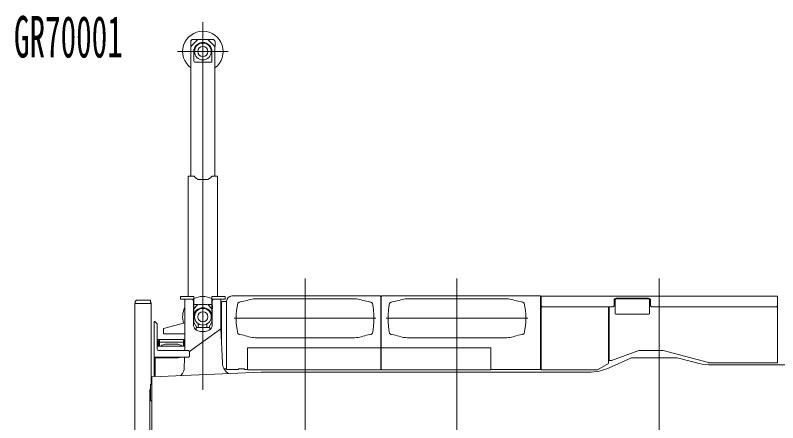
# Model space of a CAD drawing. Units: millimetres, scale not verified. Extents: x -33906 to 32977, y -25518 to 130343.
# Drawn here: x -28144 to -20610, y 20008 to 24034 of the extents above; entities that cross this region are included whole.
import ezdxf
from ezdxf.enums import TextEntityAlignment as Align

# ---------------------------------------------------------------- set-up
doc = ezdxf.new("R2010")
doc.units = ezdxf.units.MM
doc.header["$LTSCALE"] = 200
doc.header["$PDMODE"] = 32
doc.header["$PDSIZE"] = 100
doc.layers.add('0-0_0', color=7, linetype='Continuous', lineweight=18)
doc.styles.add('ＭＳ ゴシック', font='')
doc.styles.get('ＭＳ ゴシック').set_extended_font_data('MS Gothic')

msp = doc.modelspace()

# ---------------------------------------------------------------- linework, layer by layer
at = {"layer": '0-0_0', "color": 4}
for p, q in [((-26290.5, 20332.5), (-26290.5, 23964.8)), ((-26410.5, 23724.4), (-26410.5, 23770.7)), ((-26402.2, 23732.7), (-26346.8, 23788.1)), ((-26385.5, 23795.4), (-26339.5, 23795.4)), ((-26251.9, 23795.4), (-26329.2, 23795.4)), ((-26241.5, 23795.4), (-26195.5, 23795.4)), ((-26178.8, 23732.7), (-26234.2, 23788.1)), ((-26170.5, 23724.4), (-26170.5, 23770.4)), ((-26540.5, 23675.4), (-26040.5, 23675.4)), ((-26409.5, 22445.4), (-26409.5, 23715)), ((-26380.5, 23580.4), (-26380.5, 23675.4)), ((-26200.5, 23580.4), (-26200.5, 23675.4)), ((-26171.5, 22445.4), (-26171.5, 23715)), ((-26210.5, 23570.4), (-26370.5, 23570.4)), ((-26378.1, 22445.4), (-26435.5, 22445.4)), ((-26435.5, 21255.4), (-26435.5, 22445.4)), ((-26260.7, 22410.4), (-26317.5, 22410.4)), ((-26200.1, 22445.4), (-26145.5, 22445.4)), ((-26145.5, 21255.4), (-26145.5, 22445.4)), ((-26511.5, 21255.4), (-26380.5, 21255.4)), ((-26511.5, 21227.4), (-26511.5, 21255.4)), ((-26380.5, 21255.4), (-26380.5, 21008.3)), ((-26200.5, 21255.4), (-26069.5, 21255.4)), ((-26200.5, 21008.3), (-26200.5, 21255.4)), ((-26069.5, 21227.4), (-26069.5, 21255.4)), ((-26511.5, 21227.4), (-26380.5, 21227.4)), ((-26469.5, 21227.4), (-26469.5, 20723)), ((-26383.5, 21217.4), (-26393.5, 21227.4)), ((-26383.5, 21217.4), (-26383.5, 20977.5)), ((-26380.5, 21175.4), (-26339.5, 21175.4)), ((-26251.9, 21175.4), (-26329.2, 21175.4)), ((-26241.5, 21175.4), (-26200.5, 21175.4)), ((-26200.5, 21227.4), (-26069.5, 21227.4)), ((-26197.5, 21217.4), (-26187.5, 21227.4)), ((-26197.5, 20977.5), (-26197.5, 21217.4)), ((-26111.5, 21227.4), (-26111.5, 20935.8)), ((-26380.5, 21134.4), (-26346.8, 21168.1)), ((-26200.5, 21134.4), (-26234.2, 21168.1)), ((-26195.5, 21133.4), (-26195.5, 21167.4)), ((-26469.5, 20996.2), (-26679.5, 20940.4)), ((-26350.3, 20950.4), (-26377, 20995.5)), ((-26336.5, 20950.4), (-26336.5, 20986.9)), ((-26251.5, 20950.4), (-26251.5, 20982.7)), ((-26204, 20995.5), (-26230.7, 20950.4)), ((-26679.5, 20940.4), (-26679.5, 20885.4)), ((-26469.5, 20885.4), (-26679.5, 20885.4)), ((-26422.6, 20712.5), (-26112, 20936.8)), ((-26313.5, 20910.2), (-26267.5, 20910.2)), ((-26112, 20936.8), (-26097.8, 20598.3)), ((-26741.5, 20822.4), (-26739.5, 20830.5)), ((-26739.5, 20830.5), (-26469.5, 20830.5)), ((-26738.5, 20816.8), (-26730.5, 20816.8)), ((-26738.5, 20761.7), (-26738.5, 20816.8)), ((-26730.5, 20820.5), (-26720.5, 20820.5)), ((-26730.5, 20765.5), (-26730.5, 20820.5)), ((-26720.5, 20765.5), (-26720.5, 20820.5)), ((-26710.5, 20805), (-26720.5, 20801.6)), ((-26710.5, 20805), (-26490.5, 20805)), ((-26480.5, 20801.6), (-26490.5, 20805)), ((-26480.5, 20765.5), (-26480.5, 20820.5)), ((-26480.5, 20820.5), (-26470.5, 20820.5)), ((-26470.5, 20765.5), (-26470.5, 20820.5)), ((-26737.5, 20765.5), (-26741.5, 20750.4)), ((-26737.5, 20765.5), (-26469.5, 20765.5)), ((-26641.5, 20784.6), (-26559.5, 20784.6)), ((-26541.5, 20650.4), (-26761.5, 20650.4)), ((-26476.2, 20537.8), (-26470.9, 20656.4)), ((-26766.5, 20474.8), (-26766.5, 20461.4))]:
    msp.add_line(p, q, dxfattribs=at)
at = {"layer": '0-0_0', "color": 3}
for p, q in [((-25280.5, 18327.1), (-25280.5, 21432.7)), ((-23780.5, 18327.1), (-23780.5, 21432.7)), ((-21780.5, 18327.1), (-21780.5, 21432.7)), ((-26003.4, 21260.4), (-24537.7, 21260.4)), ((-24533.4, 21256.1), (-24533.4, 20750.4)), ((-24527.4, 21256.1), (-24527.4, 20750.4)), ((-22957.7, 21260.4), (-24523.1, 21260.4)), ((-22953.4, 20533.1), (-22953.4, 21256.1)), ((-22947.4, 21259.7), (-22947.4, 20531.5)), ((-20613.3, 21259.7), (-22947.4, 21259.7)), ((-20613.3, 21259.7), (-20613.3, 20601.5)), ((-26961.5, 21185.4), (-26801.5, 21185.4)), ((-26961.5, 21185.4), (-26961.5, 18565.4)), ((-26959.9, 21185.4), (-26959.9, 21198.8)), ((-26938.3, 21220.4), (-26806.5, 21220.4)), ((-26806.5, 21220.4), (-26806.5, 21198.1)), ((-26806.5, 21198.1), (-26801.5, 21193.1)), ((-26801.5, 21193.1), (-26801.5, 20386.4)), ((-26105.4, 21201.1), (-26105.4, 20778.9)), ((-26101.8, 21204.7), (-26055.7, 21204.7)), ((-26055.7, 20537.4), (-26055.7, 21208.1)), ((-25931, 21200.4), (-25946, 21190.4)), ((-25931, 21200.4), (-25904.3, 21205.1)), ((-25772.9, 21232.4), (-24788.2, 21232.4)), ((-24630, 21200.4), (-24656.8, 21205.1)), ((-24630, 21200.4), (-24615, 21190.4)), ((-24431, 21200.4), (-24446, 21190.4)), ((-24431, 21200.4), (-24404.3, 21205.1)), ((-24272.9, 21232.4), (-23288.2, 21232.4)), ((-23130, 21200.4), (-23156.8, 21205.1)), ((-23130, 21200.4), (-23115, 21190.4)), ((-22227.3, 21163.1), (-22227.3, 21218.1)), ((-22211.3, 21232.1), (-22216.3, 21227.1)), ((-22216.3, 21084.1), (-22216.3, 21227.1)), ((-21883.3, 21232.1), (-22211.3, 21232.1)), ((-22207.3, 21238.1), (-21887.3, 21238.1)), ((-21878.3, 21227.1), (-21883.3, 21232.1)), ((-21878.3, 21084.1), (-21878.3, 21227.1)), ((-21867.3, 21163.1), (-21867.3, 21218.1)), ((-22937.4, 21153.1), (-22947.4, 21163.1)), ((-22237.3, 21153.1), (-22937.4, 21153.1)), ((-22283.4, 21153.1), (-22283.4, 20593.1)), ((-22277.4, 20623.1), (-22277.4, 21153.1)), ((-22237.3, 21153.1), (-22227.3, 21163.1)), ((-21867.3, 21163.1), (-21857.3, 21153.1)), ((-20623.3, 21153.1), (-21857.3, 21153.1)), ((-20613.3, 21163.1), (-20623.3, 21153.1)), ((-24580, 21040.4), (-25981, 21040.4)), ((-23080, 21040.4), (-24481, 21040.4)), ((-22211.3, 21079.1), (-22216.3, 21084.1)), ((-21883.3, 21079.1), (-22211.3, 21079.1)), ((-21878.3, 21084.1), (-21883.3, 21079.1)), ((-26773.1, 21004.4), (-26773.1, 20478.4)), ((-26761.5, 21008), (-26769.5, 21008)), ((-26761.5, 21008), (-26761.5, 21006.4)), ((-26741.5, 20986.4), (-26741.5, 20731.4)), ((-26111.9, 20936.6), (-26111.5, 20936.8)), ((-25931, 20880.4), (-25946, 20890.4)), ((-25931, 20880.4), (-25904.3, 20875.7)), ((-24630, 20880.4), (-24656.8, 20875.7)), ((-24630, 20880.4), (-24615, 20890.4)), ((-24431, 20880.4), (-24446, 20890.4)), ((-24431, 20880.4), (-24404.3, 20875.7)), ((-23130, 20880.4), (-23156.8, 20875.7)), ((-23130, 20880.4), (-23115, 20890.4)), ((-25772.9, 20848.4), (-24788.2, 20848.4)), ((-24272.9, 20848.4), (-23288.2, 20848.4)), ((-26721.5, 20723), (-26433.1, 20723)), ((-26421.5, 20711.4), (-26433.1, 20723)), ((-24533.4, 20749.7), (-25848.3, 20749.7)), ((-25848.3, 20749.7), (-25848.3, 20531.5)), ((-24533.4, 20750.4), (-24533.4, 20531.5)), ((-24527.4, 20750.4), (-24527.4, 20531.5)), ((-24527.4, 20749.7), (-23446.7, 20749.7)), ((-23446.7, 20749.7), (-23446.7, 20531.5)), ((-21982.4, 20723.1), (-22252.4, 20623.1)), ((-21982.4, 20723.1), (-21742.4, 20723.1)), ((-21742.4, 20723.1), (-21742.8, 20721.6)), ((-21742.8, 20721.6), (-21293.7, 20601.6)), ((-26701.1, 20656.4), (-26773.1, 20656.4)), ((-26771.5, 20656.4), (-26771.5, 20604.1)), ((-26761.5, 20656.4), (-26761.5, 20603)), ((-26485.9, 20656.4), (-26701.1, 20656.4)), ((-26431.5, 20656.4), (-26485.9, 20656.4)), ((-26431.5, 20656.4), (-26421.5, 20666.4)), ((-26421.5, 20711.4), (-26421.5, 20666.4)), ((-22055.5, 20650.4), (-22274.7, 20551.9)), ((-21605.5, 20650.4), (-22055.5, 20650.4)), ((-21605.5, 20650.4), (-21386, 20594.8)), ((-26761.5, 20599), (-26770.3, 20600.8)), ((-26761.5, 20600.4), (-26769.9, 20602.2)), ((-26761.5, 20600.4), (-26761.5, 20474.8)), ((-22283.4, 20593.1), (-22282.6, 20591.7)), ((-22277.4, 20623.1), (-22252.4, 20623.1)), ((-21293.3, 20603.1), (-21293.7, 20601.6)), ((-21293.3, 20603.1), (-21293.3, 20601.5)), ((-21293.3, 20601.5), (-20613.3, 20601.5)), ((-21263.1, 20579.4), (-17618.8, 20579.4)), ((-26787.5, 20460.4), (-25713.7, 20507.9)), ((-26082.2, 20541.5), (-26055.7, 20541.5)), ((-26051.4, 20533.1), (-25941.4, 20533.1)), ((-25941.4, 20535.4), (-25941.4, 20533.1)), ((-25936.4, 20540.4), (-25881.4, 20540.4)), ((-25876.4, 20535.4), (-25876.4, 20533.1)), ((-25876.4, 20533.1), (-25848.3, 20533.1)), ((-24533.4, 20531.5), (-25848.3, 20531.5)), ((-25713.7, 20507.9), (-22479.7, 20507.9)), ((-24527.4, 20531.5), (-23446.7, 20531.5)), ((-22953.4, 20533.1), (-23446.7, 20533.1)), ((-22947.4, 20531.5), (-22393.4, 20531.5)), ((-26787.5, 20460.4), (-26796.5, 20460.4)), ((-26796.5, 19290.4), (-26796.5, 20460.4)), ((-26761.5, 20474.8), (-26769.5, 20474.8)), ((-26807.5, 20386.4), (-26796.5, 20386.4)), ((-26807.5, 20335.4), (-26815.4, 20335.4)), ((-26815.4, 20335.4), (-26815.4, 19415.4))]:
    msp.add_line(p, q, dxfattribs=at)
for points in [[(-26741.5, 20986.4), (-26761.5, 21006.4), (-26769.5, 21006.4)], [(-26721.5, 20723), (-26721.5, 20721.4), (-26731.5, 20721.4)], [(-22393.4, 20531.5), (-22393.4, 20533.1), (-22392.6, 20531.7), (-22282.6, 20591.7)], [(-26796.5, 20223.4), (-26807.5, 20223.4), (-26807.5, 20386.4)]]:
    msp.add_lwpolyline(points, dxfattribs=at)
at = {"layer": '0-0_0', "color": 4}
msp.add_lwpolyline([(-26222, 20926.4), (-26222, 20950.4), (-26356, 20950.4), (-26356, 20924)], dxfattribs=at)
for centre in [(-26290.5, 23675.4), (-26290.5, 21055.4)]:
    msp.add_circle(centre, 82.5, dxfattribs=at)
for centre, radius, start, end in [((-26290.5, 23675.4), 200, 306.51261, 233.48739), ((-26385.5, 23770.4), 25, 90, 180), ((-26384.5, 23715), 25, 135, 180), ((-26290.5, 23675.4), 90, 0, 180), ((-26329.2, 23770.4), 25, 90, 135), ((-26251.9, 23770.4), 25, 45, 90), ((-26195.5, 23770.4), 25, 0, 90), ((-26196.5, 23715), 25, 360, 45), ((-26370.5, 23580.4), 10, 180, 270), ((-26210.5, 23580.4), 10, 269.99999, 0), ((-26317.5, 22480.4), 70, 210.00014, 270), ((-26260.7, 22480.4), 70, 270.03766, 329.99987), ((-26290.5, 21055.4), 200, 63.25632, 116.74368), ((-26329.2, 21150.4), 25, 90, 135), ((-26251.9, 21150.4), 25, 45, 90), ((-26290.5, 21055.4), 200, 153.50843, 198.10417), ((-26290.5, 21055.4), 90, 0, 180), ((-26355.5, 21008.3), 25, 180, 210.60641), ((-26225.5, 21008.3), 25, 329.39359, 0), ((-26541.5, 20735.4), 85, 270, 291.65672)]:
    msp.add_arc(centre, radius, start, end, dxfattribs=at)
at = {"layer": '0-0_0', "color": 3}
for centre, radius, start, end in [((-26003.4, 21208.1), 52.3, 90, 180), ((-24537.7, 21256.1), 4.3, 0, 90), ((-24523.1, 21256.1), 4.3, 90, 180), ((-22957.7, 21256.1), 4.3, 0, 90), ((-26938.3, 21198.8), 21.6, 90, 180), ((-26101.8, 21201.1), 3.6, 90, 180), ((-25203.5, 21040.4), 757.5, 168.57881, 191.42119), ((-25991.1, 21697.6), 500, 280, 288.16231), ((-25772.9, 21032.4), 200, 90, 108.16231), ((-24788.2, 21032.4), 200, 71.83769, 90), ((-24570, 21697.6), 500, 251.83769, 260), ((-25357.5, 21040.4), 757.5, 348.57881, 11.42119), ((-23703.5, 21040.4), 757.5, 168.57881, 191.42119), ((-24491.1, 21697.6), 500, 280, 288.16231), ((-24272.9, 21032.4), 200, 90, 108.16231), ((-23288.2, 21032.4), 200, 71.83769, 90), ((-23070, 21697.6), 500, 251.83769, 260), ((-23857.5, 21040.4), 757.5, 348.57881, 11.42119), ((-22207.3, 21218.1), 20, 90, 180), ((-21887.3, 21218.1), 20, 0, 90), ((-26769.5, 21004.4), 3.6, 90, 180), ((-26769.5, 21004.4), 2, 90, 180), ((-25991.1, 20383.3), 500, 71.83769, 80), ((-24570, 20383.3), 500, 100, 108.16231), ((-24491.1, 20383.3), 500, 71.83769, 80), ((-23070, 20383.3), 500, 100, 108.16231), ((-25772.9, 21048.4), 200, 251.83769, 270), ((-24788.2, 21048.4), 200, 270, 288.16231), ((-24272.9, 21048.4), 200, 251.83769, 270), ((-23288.2, 21048.4), 200, 270, 288.16231), ((-26731.5, 20731.4), 10, 180, 270), ((-26769.5, 20604.3), 3.6, 180, 258.14452), ((-26769.5, 20604.1), 2, 180, 258.14452), ((-21263.1, 21079.4), 500, 255.77148, 270), ((-26051.4, 20537.4), 4.3, 180, 270), ((-25936.4, 20535.4), 5, 90, 180), ((-25881.4, 20535.4), 5, 0, 90), ((-22479.7, 21007.9), 500, 270, 294.20487), ((-26769.5, 20478.4), 3.6, 180, 270)]:
    msp.add_arc(centre, radius, start, end, dxfattribs=at)
at = {"layer": '0-0_0', "color": 4}
for centre, major_axis, ratio, start_param, end_param in [((-26313.5, 20977.5), (-70, 0), 0.961262, 6.283185, 7.853982), ((-26267.5, 20977.5), (-70, 0), 0.961262, 1.570796, 3.141593), ((-26641.5, 20764.1), (60, 0), 0.340376, 1.570796, 3.077018), ((-26559.5, 20764.1), (60, 0), 0.340376, 0.064575, 1.570796), ((-25903.5, 20630.7), (184.2, 77.9), 0.799245, 2.850766, 3.548415), ((-26573.3, 20527.6), (92.1, 38.9), 0.799245, 5.181238, 5.919293), ((-25921.7, 20673.7), (15.6, 223.9), 0.861057, 2.510041, 2.563813), ((-26580.9, 20545.5), (7.8, 111.9), 0.861057, 4.065773, 4.142864)]:
    msp.add_ellipse(centre, major_axis=major_axis, ratio=ratio, start_param=start_param, end_param=end_param, dxfattribs=at)
at = {"layer": '0-0_0'}
for p in [(-26290.5, 23675.4), (-26290.5, 21055.4)]:
    msp.add_point(p, dxfattribs=at)

# ---------------------------------------------------------------- texts
at = {"layer": '0-0_0', "style": 'ＭＳ ゴシック', "width": 0.55}
msp.add_text('GR70001', height=410.6, dxfattribs=at).set_placement((-28157, 23493.7), align=Align.BOTTOM_LEFT)

doc.saveas('drawing.dxf')
